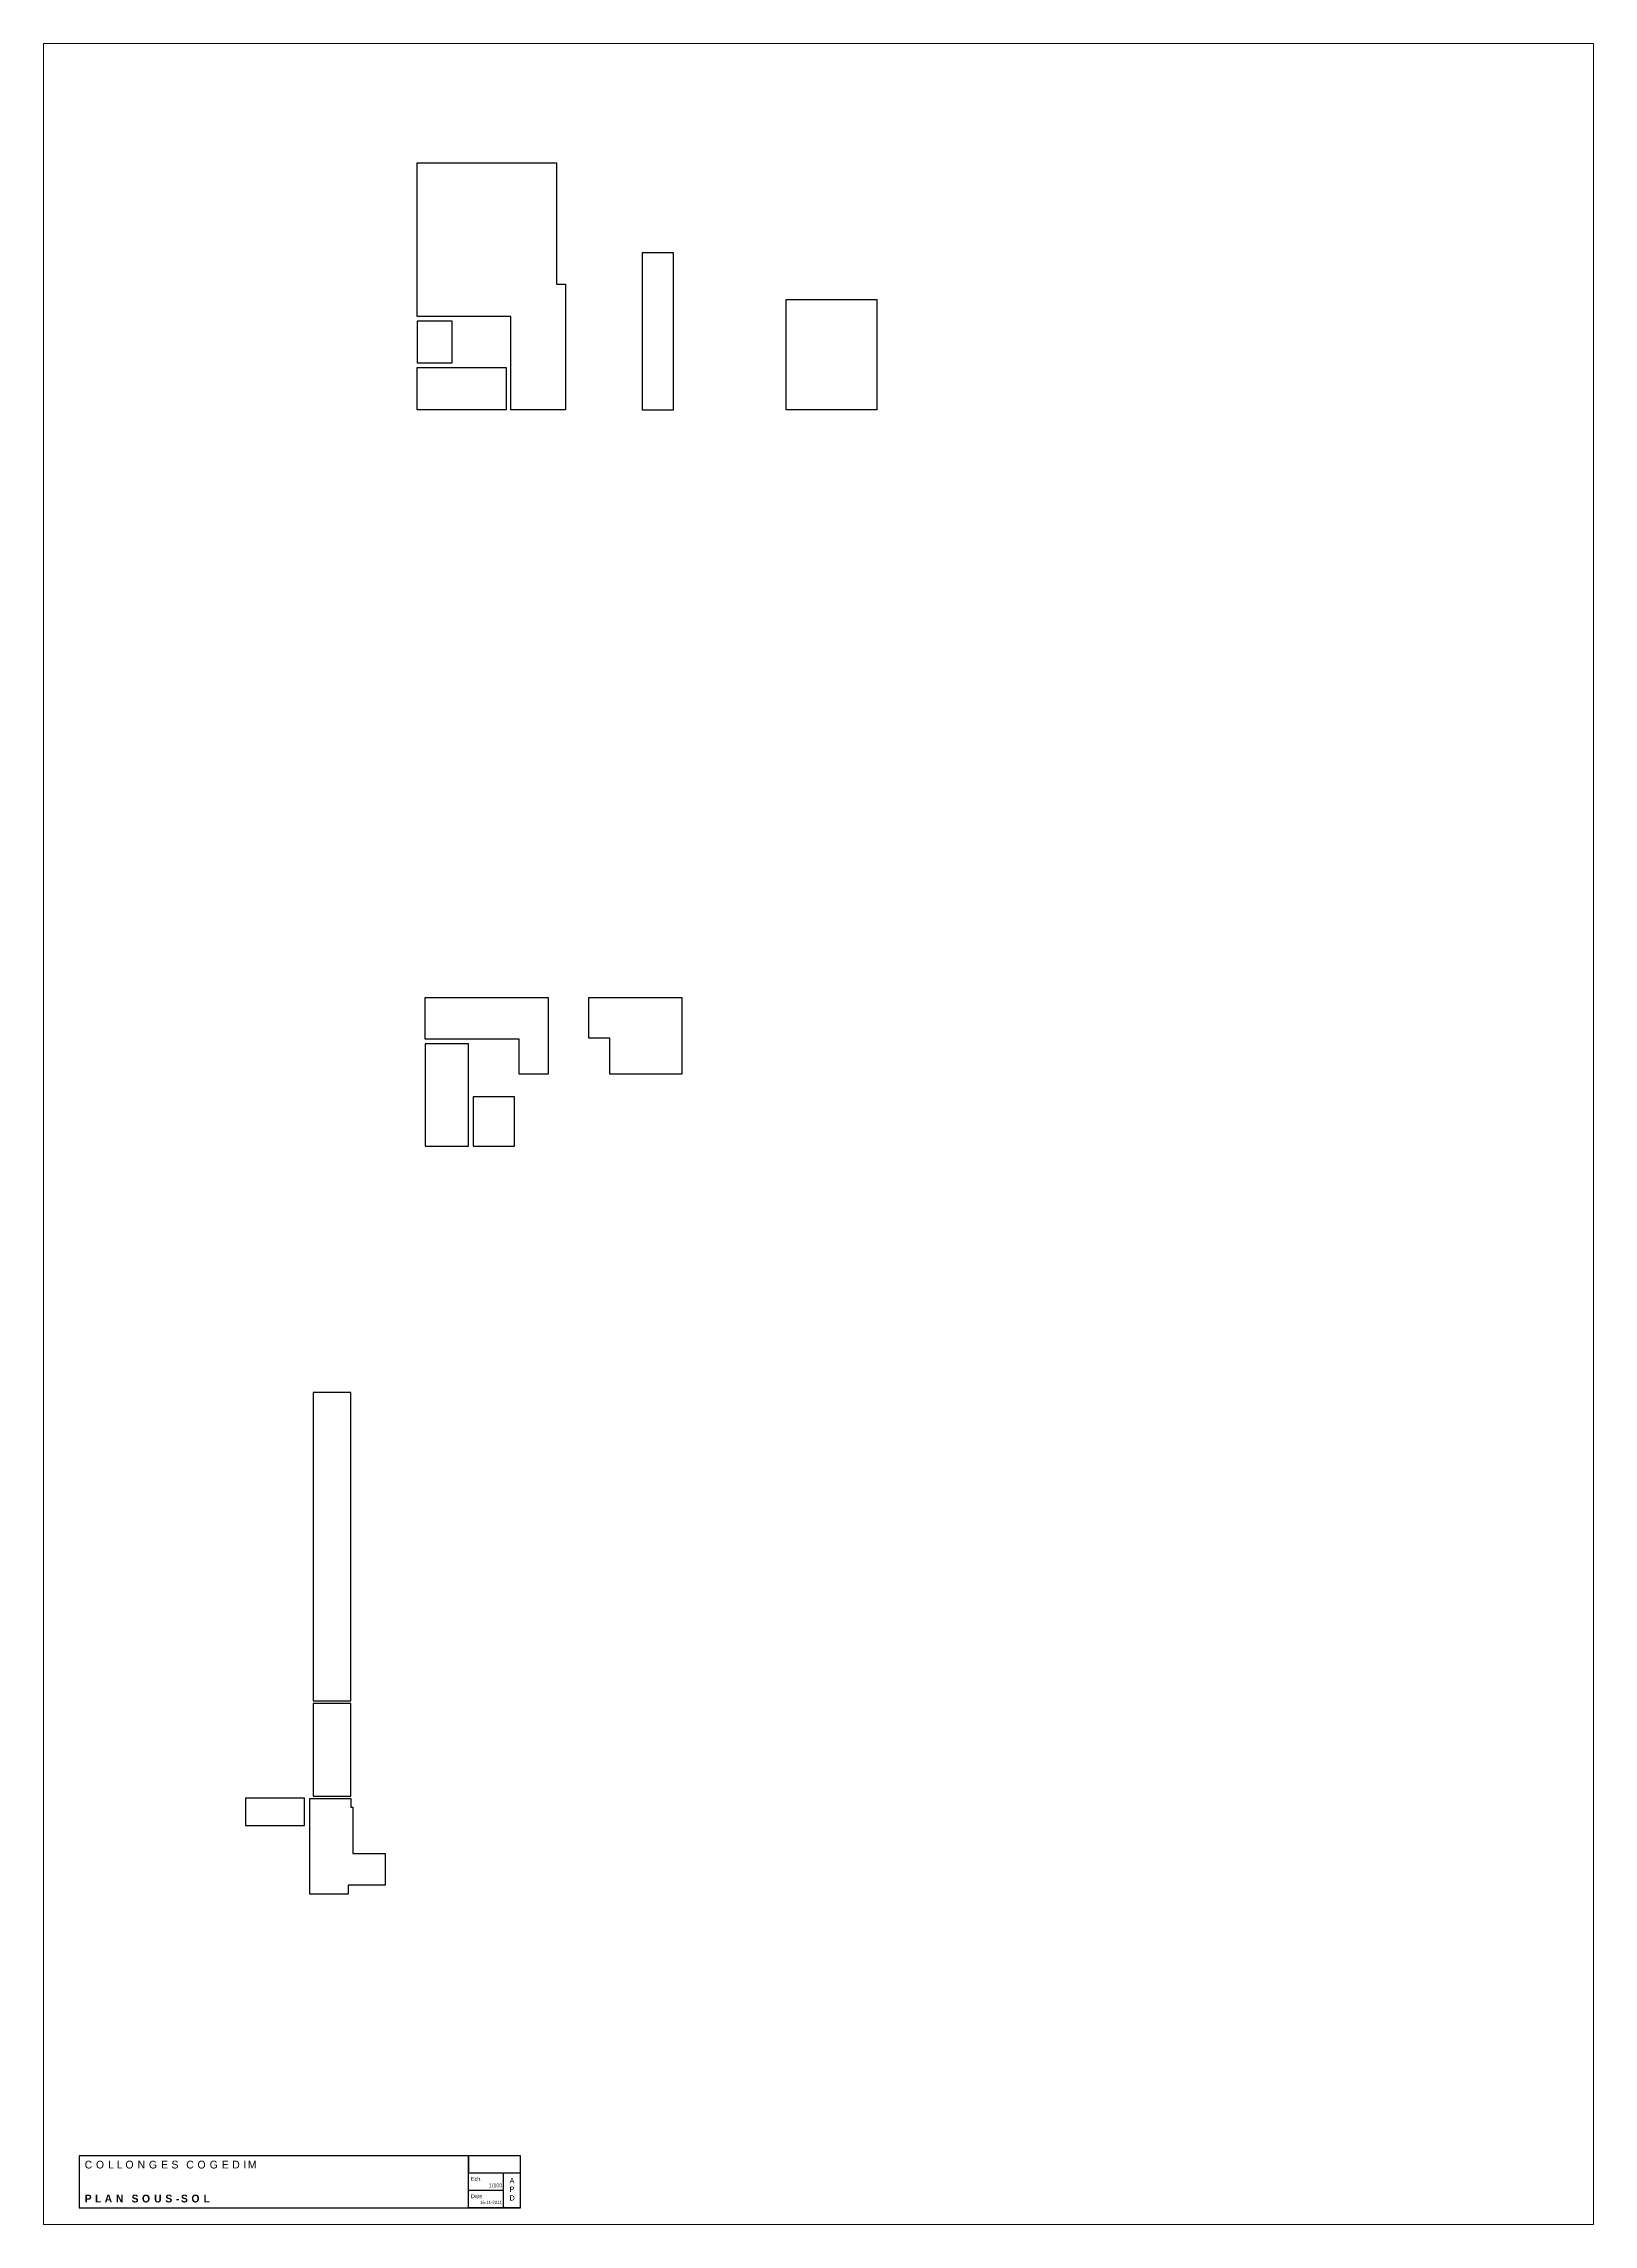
# Paper-space layout 'Niveau 2 100e' of a CAD drawing. Header units: centimetres. Extents: x -6 to 592, y -5 to 835.
# The model-space entities are those that its viewports show. They can reach past a viewport. Long polylines and large blocks are cut down to what shows.
import ezdxf

# ---------------------------------------------------------------- set-up
doc = ezdxf.new("R2010")
doc.units = ezdxf.units.CM
doc.header["$LTSCALE"] = 0.5
doc.layers.add('1TEXTE__ARCHI', color=7, linetype='CONTINUOUS')
doc.layers.add('3SU', color=2, linetype='CONTINUOUS')
doc.styles.add('ARIAL', font='arial.ttf')

msp = doc.modelspace()

# ---------------------------------------------------------------- linework, layer by layer
at = {"layer": '3SU'}
for points in [[(26680.1, -12761.424), (27216.1, -12761.424), (27216.1, -13229.424), (27251.1, -13229.424), (27251.1, -13713.424), (27040.1, -13713.424), (27040.1, -13354.424), (26680.1, -13354.424), (26680.1, -12761.424)], [(26710.1, -15978.424), (27185.1, -15978.424), (27185.1, -16273.424), (27073.1, -16273.424), (27073.1, -16138.424), (27073.1, -16138.424), (26710.1, -16138.424), (26710.1, -15978.424)]]:
    msp.add_lwpolyline(points, dxfattribs=at)
for points in [[(27667.1, -13109.424), (27547.1, -13109.424), (27547.1, -13713.424), (27667.1, -13713.424)], [(28451.1, -13713.424), (28101.1, -13713.424), (28101.1, -13288.424), (28451.1, -13288.424)], [(26815.1, -13372.424), (26680.1, -13372.424), (26680.1, -13532.424), (26815.1, -13532.424)], [(26680.1, -13550.424), (27022.1, -13550.424), (27022.1, -13713.424), (26680.1, -13713.424)], [(27700.1, -16273.424), (27422.418, -16273.424), (27422.418, -16135.424), (27341.1, -16135.424), (27341.1, -15978.424), (27700.1, -15978.424)], [(26877.1, -16156.424), (26710.1, -16156.424), (26710.1, -16551.424), (26877.1, -16551.424)], [(27055.1, -16361.424), (26895.1, -16361.424), (26895.1, -16551.424), (27055.1, -16551.424)], [(26424.1, -17500.424), (26279.1, -17500.424), (26279.1, -18688.424), (26424.1, -18688.424)], [(26424.1, -18698.424), (26279.1, -18698.424), (26279.1, -19055.424), (26424.1, -19055.424)], [(26246.1, -19063.424), (26018.1, -19063.424), (26018.1, -19168.424), (26246.1, -19168.424)], [(26266.1, -19065.424), (26424.1, -19065.424), (26424.1, -19098.424), (26432.1, -19098.424), (26432.1, -19276.424), (26556.092, -19276.424), (26556.101, -19398.444), (26414.1, -19398.424), (26414.1, -19433.424), (26266.1, -19433.424)]]:
    msp.add_lwpolyline(points, close=True, dxfattribs=at)

psp = doc.layouts.new('Niveau 2 100e')

# ---------------------------------------------------------------- linework, layer by layer
at = {"layer": '1TEXTE__ARCHI'}
psp.add_lwpolyline([(178.14, 1.25), (178.14, 21.25), (8.14, 21.25), (8.14, 1.25)], close=True, dxfattribs=at)
for points in [[(178.14, 1.25), (158.14, 1.25), (158.14, 21.25)], [(158.14, 21.25), (158.14, 14.65), (178.14, 14.65)], [(178.14, 1.25), (171.54, 1.25), (171.54, 14.65)], [(171.54, 7.95), (158.14, 7.95)], [(158.14, 1.25), (158.14, 7.85)]]:
    psp.add_lwpolyline(points, dxfattribs=at)

# ---------------------------------------------------------------- texts
at = {"layer": '1TEXTE__ARCHI', "attachment_point": 1, "style": 'ARIAL'}
for s, width, insert, char_height in [('{\\fCentury Gothic|b0|i0|c0|p34;\\T1.5;COLLONGES COGEDIM}', 65.1531, (10.2, 19.37), 3), ('{\\fCentury Gothic|b0|i0|c0|p34;Ech. \\P            1/100}', 33.9691, (159.05, 13.12), 1.5), ('{\\fCentury Gothic|b0|i0|c0|p34;\\T1.5;A^JP^JD}', 33.9691, (173.92, 12.69), 2), ('{\\fCentury Gothic|b1|i0|c0|p34;\\T1.5;PLAN SOUS-SOL}', 145.8586, (10.2, 6.28), 3), ('{\\fCentury Gothic|b0|i0|c0|p34;Date \\P      \\H0.8x;16-11-2011}', 33.9691, (159.05, 6.42), 1.5)]:
    psp.add_mtext_dynamic_manual_height_columns(s, width=width, gutter_width=1, heights=[0], dxfattribs=dict(at, insert=insert, char_height=char_height))

# ---------------------------------------------------------------- viewports
at = {"layer": '3SU'}
psp.add_viewport(center=(292.95, 415), size=(597.14, 840.337), view_center_point=(28226.145, -16504.305), view_height=8403.3723, dxfattribs=at)

doc.saveas('drawing.dxf')
